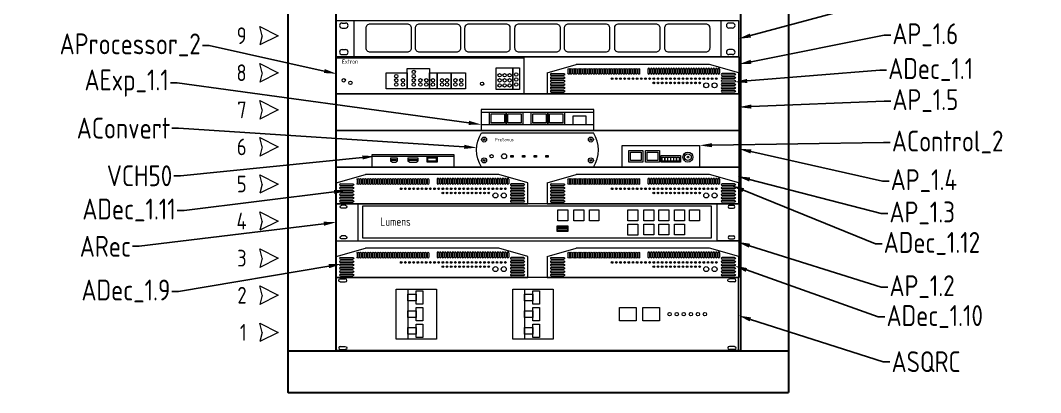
# Model space of a CAD drawing. Header units: millimetres. Extents: x -12727 to 3737, y -1743 to 2772.
# Drawn here: x 1002 to 2226, y 7 to 453 of the extents above; entities that cross this region are included whole.
import ezdxf
from ezdxf import colors
from ezdxf.entities.mleader import LeaderData, LeaderLine
from ezdxf.enums import TextEntityAlignment as Align
from ezdxf.math import Vec2, Vec3

# ---------------------------------------------------------------- set-up
doc = ezdxf.new("R2010")
doc.units = ezdxf.units.MM
doc.layers.get('0').update_dxf_attribs({"lineweight": 5})
doc.layers.add('-0', color=7, linetype='Continuous', lineweight=5)
doc.layers.add('Racks and units', color=7, linetype='Continuous', lineweight=5)
doc.styles.add('AMS_text_scale', font='GOST.TTF', dxfattribs={"width": 0.9})
doc.styles.add('Rack_unit_No', font='GOST.TTF', dxfattribs={"height": 10})
doc.styles.get("Standard").update_dxf_attribs({"font": 'GOST.TTF'})

# ---------------------------------------------------------------- blocks, each defined once
blk = doc.blocks.new('arrow_tic')
at = {"lineweight": 9}
for p, q in [((-25.7, 11.1), (-3.4, 0)), ((-22.6, 0), (-25.7, 11.1)), ((-3.4, 0), (-25.7, -11.1)), ((-22.6, 0), (-25.7, -11.1))]:
    blk.add_line(p, q, dxfattribs=at)
blk.add_point((66, -22.2))
blk = doc.blocks.new('Rack_wheel')
at = {"layer": 'Racks and units', "lineweight": 30}
for p, q in [((-27, -18), (-32, -13)), ((-27, -76), (-27, -18)), ((-19, -76), (-27, -76)), ((27, -76), (19, -76)), ((27, -18), (32, -13)), ((27, -18), (27, -76))]:
    blk.add_line(p, q, dxfattribs=at)
at = {"layer": 'Racks and units', "lineweight": 9}
blk.add_line((-27, -18), (27, -18), dxfattribs=at)
at = {"layer": 'Racks and units', "lineweight": 30}
for points in [[(-32, 0), (32, 0), (32, -13), (-32, -13)], [(-15, -25), (15, -25), (15, -98), (-15, -98)]]:
    blk.add_lwpolyline(points, close=True, dxfattribs=at)
blk.add_lwpolyline([(-19, -76), (-19, -22), (19, -22), (19, -76)], dxfattribs=at)
at = {"layer": 'Racks and units', "lineweight": 9}
for points in [[(-15, -72), (-19, -72), (-19, -52), (-15, -52)], [(19, -72), (15, -72), (15, -52), (19, -52)]]:
    blk.add_lwpolyline(points, close=True, dxfattribs=at)
blk = doc.blocks.new('*U61')
at = {"layer": 'Racks and units', "lineweight": 30}
for p, q in [((-24.1, 97.9), (-24.1, 1175.8)), ((-24.1, 1175.8), (575.9, 1175.8)), ((575.9, 1175.8), (575.9, 97.9)), ((-24.1, 1125.8), (575.9, 1125.8)), ((-24.1, 147.9), (575.9, 147.9)), ((-24.1, 97.9), (575.9, 97.9))]:
    blk.add_line(p, q, dxfattribs=at)
blk.add_lwpolyline([(33.4, 1125.8), (518.4, 1125.8), (518.4, 147.9), (33.4, 147.9)], close=True, dxfattribs=at)
for p in [(-32.7, 1103.6), (-32.7, 1059.1), (-32.7, 1014.7), (-32.7, 970.2), (-32.7, 925.8), (-32.7, 881.3), (-32.7, 836.9), (-32.7, 792.4), (-32.7, 748), (-32.7, 703.5), (-32.7, 659.1), (-32.7, 614.6), (-32.7, 570.2), (-32.7, 525.7), (-32.7, 481.3), (-32.7, 436.8), (-32.7, 392.4), (-32.7, 347.9), (-32.7, 303.5), (-32.7, 259), (-32.7, 214.6), (-32.7, 170.1)]:
    blk.add_blockref('arrow_tic', p)
at = {"layer": 'Racks and units', "xscale": 0.000166666666666669, "yscale": 0.000166666666666669, "zscale": 0.000166666666666669}
blk.add_blockref('Rack_wheel', (-24.1, 97.9), dxfattribs=at)
blk.add_blockref('Rack_wheel', (-24.1, 97.9), dxfattribs=at)
at = {"char_height": 20, "width": 92.84, "attachment_point": 6, "style": 'Rack_unit_No'}
for s, insert in [('22', (-74.1, 1103.6)), ('21', (-74.1, 1059.1)), ('20', (-74.1, 1014.7)), ('19', (-74.1, 970.2)), ('18', (-74.1, 925.8)), ('17', (-74.1, 881.3)), ('16', (-74.1, 836.9)), ('15', (-74.1, 792.4)), ('14', (-74.1, 748)), ('13', (-74.1, 703.5)), ('12', (-74.1, 659.1)), ('11', (-74.1, 614.6)), ('10', (-74.1, 570.2)), ('9', (-74.1, 525.7)), ('8', (-74.1, 481.3)), ('7', (-74.1, 436.8)), ('6', (-74.1, 392.4)), ('5', (-74.1, 347.9)), ('4', (-74.1, 303.5)), ('3', (-74.1, 259)), ('2', (-74.1, 214.6)), ('1', (-74.1, 170.1))]:
    blk.add_mtext(s, dxfattribs=dict(at, insert=insert))
at = {"layer": 'Racks and units', "style": 'AMS_text_scale'}
for tag, height, p in [('RACK_NAME', 40, (275.9, 1375.6)), ('RACK_DIMS', 30, (275.9, 1300.3)), ('RACK_ROOM', 30, (277.4, 1232.5))]:
    blk.add_attdef(tag, text='', height=height, dxfattribs=at).set_placement(p, align=Align.MIDDLE_CENTER)
blk = doc.blocks.new('*U6')
at = {"color": 0}
blk.add_circle((0, 0), 2, dxfattribs=at)
blk = doc.blocks.new('*U5')
at = {"color": 0, "linetype": 'ByBlock', "lineweight": -2, "transparency": 16777216}
for p in [(0, 0), (8.5, 0), (17, 0), (25.5, 0), (33.9, 0), (42.4, 0)]:
    blk.add_blockref('*U6', p, dxfattribs=at)
blk = doc.blocks.new('Секвенсор')
at = {"color": 0}
for p, q in [((0, 88), (0, 0)), ((482.6, 88), (0, 88)), ((4.9, 86.4), (10.9, 86.4)), ((477.7, 86.4), (471.7, 86.4)), ((482.6, 0), (482.6, 88)), ((4.9, 82.6), (10.9, 82.6)), ((86, 74), (86, 14)), ((226, 74), (226, 14)), ((477.7, 82.6), (471.7, 82.6)), ((0, 0), (482.6, 0)), ((4.9, 5.4), (10.9, 5.4)), ((4.9, 1.6), (10.9, 1.6)), ((477.7, 5.4), (471.7, 5.4)), ((477.7, 1.6), (471.7, 1.6))]:
    blk.add_line(p, q, dxfattribs=at)
for points in [[(72, 74), (120.4, 74), (120.4, 14), (72, 14)], [(212, 74), (260.4, 74), (260.4, 14), (212, 14)], [(86, 68), (96, 68), (96, 60), (86, 60)], [(96, 72), (104, 72), (104, 56), (96, 56)], [(226, 68), (236, 68), (236, 60), (226, 60)], [(236, 72), (244, 72), (244, 56), (236, 56)], [(96, 52), (104, 52), (104, 36), (96, 36)], [(236, 52), (244, 52), (244, 36), (236, 36)], [(340, 52), (360, 52), (360, 36), (340, 36)], [(368, 52), (388, 52), (388, 36), (368, 36)], [(86, 48), (96, 48), (96, 40), (86, 40)], [(226, 48), (236, 48), (236, 40), (226, 40)], [(86, 28), (96, 28), (96, 20), (86, 20)], [(96, 32), (104, 32), (104, 16), (96, 16)], [(226, 28), (236, 28), (236, 20), (226, 20)], [(236, 32), (244, 32), (244, 16), (236, 16)]]:
    blk.add_lwpolyline(points, close=True, dxfattribs=at)
at = {"color": 0, "extrusion": (0, 0, -1)}
for centre, start, end in [((-4.9, 84.5), 270, 90), ((-471.7, 84.5), 270, 90), ((-10.9, 3.5), 90, 270), ((-477.7, 3.5), 90, 270)]:
    blk.add_arc(centre, 1.88, start, end, dxfattribs=at)
at = {"color": 0}
for centre, start, end in [((10.9, 84.5), 270, 90), ((477.7, 84.5), 270, 90), ((4.9, 3.5), 90, 270), ((471.7, 3.5), 90, 270)]:
    blk.add_arc(centre, 1.88, start, end, dxfattribs=at)
blk.add_blockref('*U5', (400, 44), dxfattribs=at)
blk = doc.blocks.new('IPCP Pro 360Q xi')
at = {"color": 0}
for p, q in [((0, 43), (225, 43)), ((0, 0), (0, 43)), ((225, 43), (225, 0)), ((225, 0), (0, 0))]:
    blk.add_line(p, q, dxfattribs=at)
for points in [[(60, 25), (85, 25), (85, 6), (60, 6)], [(85, 30), (112, 30), (112, 6), (85, 6)], [(112, 25), (121, 25), (121, 6), (112, 6)], [(121, 25), (138, 25), (138, 6), (121, 6)], [(138, 25), (155, 25), (155, 6), (138, 6)], [(192, 31), (212, 31), (212, 5), (192, 5)], [(212, 31), (220, 31), (220, 5), (212, 5)]]:
    blk.add_lwpolyline(points, close=True, dxfattribs=at)
for centre in [(93, 26), (216, 23), (9, 16), (17, 13), (72, 21), (72, 16), (72, 11), (80, 16), (80, 11), (93, 21), (93, 16), (93, 11), (101, 16), (101, 11), (108, 16), (108, 11), (116, 16), (116, 11), (127, 16), (127, 11), (133, 16), (133, 11), (143, 16), (143, 11), (150, 16), (150, 11), (175, 12), (196, 22), (196, 16), (202, 22), (202, 16), (208, 22), (208, 16), (216, 17), (216, 11), (196, 10), (202, 10), (208, 10)]:
    blk.add_circle(centre, 2, dxfattribs=at)
at = {"color": 0, "insert": (7, 41), "char_height": 5, "width": 20, "attachment_point": 1}
blk.add_mtext('Extron', dxfattribs=at)
blk = doc.blocks.new('*U27')
at = {"color": 0}
blk.add_lwpolyline([(-1.5, 2.5), (1.5, 2.5), (1.5, -2.5), (-1.5, -2.5)], close=True, dxfattribs=at)
blk = doc.blocks.new('*U26')
at = {"color": 0, "linetype": 'ByBlock', "lineweight": -2, "transparency": 16777216}
for p in [(0, 0), (3.5, 0), (7, 0), (10.5, 0), (14, 0), (17.5, 0)]:
    blk.add_blockref('*U27', p, dxfattribs=at)
blk = doc.blocks.new('NHD-000-CTL')
at = {"color": 0}
for p, q in [((0, 0), (0, 26)), ((0, 26), (93, 26)), ((93, 26), (93, 0)), ((93, 0), (0, 0))]:
    blk.add_line(p, q, dxfattribs=at)
for points in [[(8, 20), (25, 20), (25, 6), (8, 6)], [(10, 18), (23, 18), (23, 8), (10, 8)], [(28, 20), (45, 20), (45, 6), (28, 6)], [(30, 18), (43, 18), (43, 8), (30, 8)], [(47, 14), (70, 14), (70, 6), (47, 6)]]:
    blk.add_lwpolyline(points, close=True, dxfattribs=at)
for radius in [6, 4, 1]:
    blk.add_circle((79, 12), radius, dxfattribs=at)
blk.add_blockref('*U26', (49.5, 9.5), dxfattribs=at)
blk = doc.blocks.new('Расширитель портов')
at = {"color": 0}
for p, q in [((135, 25), (0, 25)), ((0, 25), (0, 0)), ((135, 0), (135, 25)), ((0, 22), (135, 22)), ((0, 7), (135, 7)), ((0, 0), (135, 0))]:
    blk.add_line(p, q, dxfattribs=at)
for points in [[(10, 22), (30, 22), (30, 7), (10, 7)], [(12, 20), (28, 20), (28, 9), (12, 9)], [(30, 22), (50, 22), (50, 7), (30, 7)], [(32, 20), (48, 20), (48, 9), (32, 9)], [(60, 22), (80, 22), (80, 7), (60, 7)], [(62, 20), (78, 20), (78, 9), (62, 9)], [(80, 22), (100, 22), (100, 7), (80, 7)], [(82, 20), (98, 20), (98, 9), (82, 9)], [(110, 7), (126, 7), (126, 17), (110, 17)]]:
    blk.add_lwpolyline(points, close=True, dxfattribs=at)
blk = doc.blocks.new('Конвертер')
at = {"color": 0}
for p, q in [((0, 41), (134, 41)), ((0, 0), (134, 0))]:
    blk.add_line(p, q, dxfattribs=at)
for points in [[(35, 14), (38, 14), (38, 12), (35, 12)], [(49, 14), (52, 14), (52, 12), (49, 12)], [(63, 14), (66, 14), (66, 12), (63, 12)], [(77, 14), (80, 14), (80, 12), (77, 12)]]:
    blk.add_lwpolyline(points, close=True, dxfattribs=at)
for centre, radius in [((3, 33), 3), ((3, 33), 1), ((131, 33), 3), ((131, 33), 1), ((12, 13), 2), ((27, 13), 3), ((3, 8), 3), ((3, 8), 1), ((131, 8), 3), ((131, 8), 1)]:
    blk.add_circle(centre, radius, dxfattribs=at)
at = {"color": 0, "extrusion": (0, 0, -1)}
blk.add_arc((-32, 20.5), 38, 327.3554, 32.6446, dxfattribs=at)
at = {"color": 0}
blk.add_arc((102, 20.5), 38, 327.3554, 32.6446, dxfattribs=at)
at = {"color": 0, "insert": (16, 35), "char_height": 4, "width": 20, "attachment_point": 1}
blk.add_mtext('PreSonus', dxfattribs=at)
blk = doc.blocks.new('УСтройство коммутации')
at = {"color": 0}
for p, q in [((0, 13), (98, 13)), ((22, 11), (22, 7)), ((22, 11), (30, 11)), ((24, 6), (22, 7)), ((24, 6), (28, 6)), ((28, 6), (30, 7)), ((30, 11), (30, 7)), ((43, 11), (43, 7)), ((43, 11), (55, 11)), ((45, 6), (43, 7)), ((45, 6), (53, 6)), ((53, 6), (55, 7)), ((55, 11), (55, 7))]:
    blk.add_line(p, q, dxfattribs=at)
for points in [[(0, 15), (98, 15), (98, 0), (0, 0)], [(23, 9), (29, 9), (29, 8), (23, 8)], [(44, 9), (54, 9), (54, 8), (44, 8)], [(66, 12), (78, 12), (78, 6), (66, 6)], [(67, 11), (77, 11), (77, 7), (67, 7)]]:
    blk.add_lwpolyline(points, close=True, dxfattribs=at)
blk = doc.blocks.new('LC-200')
at = {"color": 0}
for p, q in [((26, 44.3), (0, 44.3)), ((0, 44.3), (0, 0)), ((11, 42.5), (6.5, 42.5)), ((11, 39), (6.5, 39)), ((457, 44.3), (26, 44.3)), ((26, 44.3), (26, 0)), ((457, 0), (457, 44.3)), ((457, 44.3), (483, 44.3)), ((472, 42.5), (476.5, 42.5)), ((472, 39), (476.5, 39)), ((483, 44.3), (483, 0)), ((0, 0), (26, 0)), ((11, 5.7), (6.5, 5.7)), ((11, 2.2), (6.5, 2.2)), ((26, 0), (457, 0)), ((483, 0), (457, 0)), ((472, 5.7), (476.5, 5.7)), ((472, 2.2), (476.5, 2.2))]:
    blk.add_line(p, q, dxfattribs=at)
for points in [[(32, 42), (450, 42), (450, 3), (32, 3)], [(266, 37), (278, 37), (278, 24), (266, 24)], [(285, 37), (297, 37), (297, 24), (285, 24)], [(304, 37), (315, 37), (315, 24), (304, 24)], [(350, 37), (362, 37), (362, 24), (350, 24)], [(369, 37), (381, 37), (381, 24), (369, 24)], [(387, 37), (399, 37), (399, 24), (387, 24)], [(406, 37), (418, 37), (418, 24), (406, 24)], [(424, 37), (436, 37), (436, 24), (424, 24)], [(265, 18), (278, 18), (278, 11), (265, 11)], [(266, 17), (277, 17), (277, 12), (266, 12)], [(267, 16), (276, 16), (276, 14), (267, 14)], [(350, 19.73), (362, 19.73), (362, 6.73), (350, 6.73)], [(369, 20), (381, 20), (381, 7), (369, 7)], [(387, 20), (399, 20), (399, 7), (387, 7)], [(406, 20), (418, 20), (418, 7), (406, 7)]]:
    blk.add_lwpolyline(points, close=True, dxfattribs=at)
at = {"color": 0, "extrusion": (0, 0, -1)}
for centre, start, end in [((-6.5, 40.75), 270, 90), ((-11, 40.75), 90, 270), ((-6.5, 3.95), 270, 90), ((-11, 3.95), 90, 270)]:
    blk.add_arc(centre, 1.75, start, end, dxfattribs=at)
at = {"color": 0}
for centre, start, end in [((472, 40.75), 90, 270), ((476.5, 40.75), 270, 90), ((472, 3.95), 90, 270), ((476.5, 3.95), 270, 90)]:
    blk.add_arc(centre, 1.75, start, end, dxfattribs=at)
at = {"color": 0, "insert": (53, 28), "char_height": 10, "width": 41, "attachment_point": 1}
blk.add_mtext('Lumens', dxfattribs=at)
blk = doc.blocks.new('*U14')
at = {"color": 0}
for p, q in [((-7.5, 1), (7.5, 1)), ((-7.5, -1), (7.5, -1))]:
    blk.add_line(p, q, dxfattribs=at)
blk.add_arc((-7.5, 0), 1, 90, 270, dxfattribs=at)
at = {"color": 0, "extrusion": (0, 0, -1)}
blk.add_arc((-7.5, 0), 1, 90, 270, dxfattribs=at)
blk = doc.blocks.new('*U13')
at = {"color": 0, "linetype": 'ByBlock', "lineweight": -2, "transparency": 16777216}
for p in [(0, 20), (0, 16), (0, 12), (0, 8), (0, 4), (0, 0)]:
    blk.add_blockref('*U14', p, dxfattribs=at)
blk = doc.blocks.new('*U16')
at = {"color": 0}
for p, q in [((-7.5, 1), (7.5, 1)), ((-7.5, -1), (7.5, -1))]:
    blk.add_line(p, q, dxfattribs=at)
blk.add_arc((-7.5, 0), 1, 90, 270, dxfattribs=at)
at = {"color": 0, "extrusion": (0, 0, -1)}
blk.add_arc((-7.5, 0), 1, 90, 270, dxfattribs=at)
blk = doc.blocks.new('*U15')
at = {"color": 0, "linetype": 'ByBlock', "lineweight": -2, "transparency": 16777216}
for p in [(0, 20), (0, 16), (0, 12), (0, 8), (0, 4), (0, 0)]:
    blk.add_blockref('*U16', p, dxfattribs=at)
blk = doc.blocks.new('*U18')
at = {"color": 0}
for p, q in [((-1, 2.5), (-1, -2.5)), ((1, 2.5), (1, -2.5))]:
    blk.add_line(p, q, dxfattribs=at)
at = {"color": 0, "extrusion": (0, 0, -1)}
for centre, start, end in [((0, 2.5), 0, 180), ((0, -2.5), 180, 0)]:
    blk.add_arc(centre, 1, start, end, dxfattribs=at)
blk = doc.blocks.new('*U17')
at = {"color": 0, "linetype": 'ByBlock', "lineweight": -2, "transparency": 16777216}
for p in [(0, 0), (3, 0), (6, 0), (9, 0), (12, 0), (15, 0), (18, 0), (21, 0), (24, 0), (27, 0), (30, 0), (33, 0), (36, 0), (39, 0), (42, 0), (45, 0), (48, 0), (51, 0), (54, 0), (57, 0), (60, 0), (63, 0), (66, 0), (69, 0), (72, 0), (75, 0), (78, 0), (81, 0), (84, 0)]:
    blk.add_blockref('*U18', p, dxfattribs=at)
blk = doc.blocks.new('*U20')
at = {"color": 0}
for p, q in [((-1, 2.5), (-1, -2.5)), ((1, 2.5), (1, -2.5))]:
    blk.add_line(p, q, dxfattribs=at)
at = {"color": 0, "extrusion": (0, 0, -1)}
for centre, start, end in [((0, 2.5), 0, 180), ((0, -2.5), 180, 0)]:
    blk.add_arc(centre, 1, start, end, dxfattribs=at)
blk = doc.blocks.new('*U19')
at = {"color": 0, "linetype": 'ByBlock', "lineweight": -2, "transparency": 16777216}
for p in [(0, 0), (3, 0), (6, 0), (9, 0), (12, 0), (15, 0), (18, 0), (21, 0), (24, 0), (27, 0), (30, 0), (33, 0), (36, 0), (39, 0), (42, 0), (45, 0), (48, 0), (51, 0), (54, 0), (57, 0), (60, 0), (63, 0), (66, 0), (69, 0), (72, 0), (75, 0), (78, 0), (81, 0), (84, 0)]:
    blk.add_blockref('*U20', p, dxfattribs=at)
blk = doc.blocks.new('*U22')
at = {"color": 0}
blk.add_circle((0, 0), 1, dxfattribs=at)
blk = doc.blocks.new('*U21')
at = {"color": 0, "linetype": 'ByBlock', "lineweight": -2, "transparency": 16777216}
for p in [(0, 0), (5, 0), (10, 0), (15, 0), (20, 0), (25, 0), (30, 0), (35, 0), (40, 0), (45, 0), (50, 0), (55, 0), (60, 0), (65, 0), (70, 0), (75, 0), (80, 0), (85, 0), (90, 0), (95, 0), (100, 0), (105, 0), (110, 0), (115, 0), (120, 0), (125, 0)]:
    blk.add_blockref('*U22', p, dxfattribs=at)
blk = doc.blocks.new('*U24')
at = {"color": 0}
blk.add_circle((0, 0), 1, dxfattribs=at)
blk = doc.blocks.new('*U23')
at = {"color": 0, "linetype": 'ByBlock', "lineweight": -2, "transparency": 16777216}
for p in [(0, 0), (5, 0), (10, 0), (15, 0), (20, 0), (25, 0), (30, 0), (35, 0), (40, 0), (45, 0), (50, 0), (55, 0)]:
    blk.add_blockref('*U24', p, dxfattribs=at)
blk = doc.blocks.new('Энкодер')
at = {"color": 0, "lineweight": 5}
for p, q in [((0, 25), (35, 35)), ((0, 25), (0, 0)), ((195, 35), (35, 35)), ((230, 25), (195, 35)), ((230, 0), (230, 25)), ((0, 0), (230, 0))]:
    blk.add_line(p, q, dxfattribs=at)
for centre in [(191, 10), (201, 10)]:
    blk.add_circle(centre, 3, dxfattribs=at)
for name, p in [('*U17', (26, 26.7)), ('*U13', (12.5, 3)), ('*U21', (78, 18)), ('*U23', (128, 13))]:
    blk.add_blockref(name, p, dxfattribs=at)
at = {"color": 0, "lineweight": 5, "xscale": -1}
for name, p in [('*U19', (206, 27)), ('*U15', (217.5, 3))]:
    blk.add_blockref(name, p, dxfattribs=at)
blk = doc.blocks.new('Кабельный органайзер')
at = {"layer": '-0', "lineweight": 15}
for p, q in [((0, 43.6), (482.5, 43.6)), ((0, 0), (0, 43.6)), ((7, 40.7), (11.3, 40.7)), ((21, 43.6), (21, 0)), ((21.2, 43.6), (21.2, 0)), ((461.3, 43.6), (461.3, 0)), ((461.5, 43.6), (461.5, 0)), ((475.5, 40.7), (471.2, 40.7)), ((482.5, 43.6), (482.5, 0)), ((7, 34.7), (11.3, 34.7)), ((475.5, 34.7), (471.2, 34.7)), ((482.5, 0), (0, 0)), ((7, 8.9), (11.3, 8.9)), ((7, 2.9), (11.3, 2.9)), ((475.5, 8.9), (471.2, 8.9)), ((475.5, 2.9), (471.2, 2.9))]:
    blk.add_line(p, q, dxfattribs=at)
for centre, radius, start, end in [((7, 37.7), 3.01, 90, 270), ((11.3, 37.7), 3, 270, 90), ((471.2, 37.7), 3, 90, 270), ((475.5, 37.7), 3.01, 270, 90), ((7, 5.9), 3, 90, 270), ((11.3, 5.9), 3, 270, 90), ((471.2, 5.9), 3, 90, 270), ((475.5, 5.9), 3, 270, 90)]:
    blk.add_arc(centre, radius, start, end, dxfattribs=at)
for points in [[(40.9, 39.8), (85, 39.8, -0.414214), (90, 34.8), (90, 10.6, -0.414214), (85, 5.6), (40.9, 5.6, -0.414214), (35.9, 10.6), (35.9, 34.8, -0.414214)], [(100.1, 39.8), (144.1, 39.8, -0.414214), (149.1, 34.8), (149.1, 10.6, -0.414214), (144.1, 5.6), (100.1, 5.6, -0.414214), (95.1, 10.6), (95.1, 34.8, -0.414214)], [(159.5, 39.8), (203.5, 39.8, -0.414214), (208.5, 34.8), (208.5, 10.6, -0.414214), (203.5, 5.6), (159.5, 5.6, -0.414214), (154.5, 10.6), (154.5, 34.8, -0.414214)], [(219.5, 39.8), (263.6, 39.8, -0.414214), (268.6, 34.8), (268.6, 10.6, -0.414214), (263.6, 5.6), (219.5, 5.6, -0.414214), (214.5, 10.6), (214.5, 34.8, -0.414214)], [(278.9, 39.8), (323, 39.8, -0.414214), (328, 34.8), (328, 10.6, -0.414214), (323, 5.6), (278.9, 5.6, -0.414214), (273.9, 10.6), (273.9, 34.8, -0.414214)], [(339.1, 39.8), (383.2, 39.8, -0.414214), (388.2, 34.8), (388.2, 10.6, -0.414214), (383.2, 5.6), (339.1, 5.6, -0.414214), (334.1, 10.6), (334.1, 34.8, -0.414214)], [(399.1, 39.8), (443.1, 39.8, -0.414214), (448.1, 34.8), (448.1, 10.6, -0.414214), (443.1, 5.6), (399.1, 5.6, -0.414214), (394.1, 10.6), (394.1, 34.8, -0.414214)]]:
    blk.add_lwpolyline(points, format="xyb", close=True)

msp = doc.modelspace()

# ---------------------------------------------------------------- linework, layer by layer
at = {"color": 0, "extrusion": (0, 0, -1)}
for points in [[(-1380.5, 408.9), (-1863.5, 408.9), (-1863.5, 364.9), (-1380.5, 364.9)], [(-1380.5, 364.9), (-1863.5, 364.9), (-1863.5, 320.9), (-1380.5, 320.9)], [(-1380.5, 320.9), (-1863.5, 320.9), (-1863.5, 276.9), (-1380.5, 276.9)], [(-1380.5, 276.9), (-1863.5, 276.9), (-1863.5, 232.9), (-1380.5, 232.9)], [(-1380.5, 188.6), (-1863.5, 188.6), (-1863.5, 144.6), (-1380.5, 144.6)]]:
    msp.add_lwpolyline(points, close=True, dxfattribs=at)

# ---------------------------------------------------------------- block references
msp.add_blockref('*U61', (1347.1, -91.3)).add_auto_attribs({'RACK_NAME': 'Rack_1 (вид спереди)', 'RACK_ROOM': 'Пом. 6А.08 (Техническое помещение)', 'RACK_DIMS': 'ЦМО ШТК-М-42.6.6-1ААА'})
at = {"color": 0}
for name, p in [('Кабельный органайзер', (1380.5, 408.9)), ('IPCP Pro 360Q xi', (1380.5, 364.9)), ('Энкодер', (1633.5, 364.9)), ('Расширитель портов', (1554.5, 320.9)), ('Конвертер', (1555, 276.9)), ('NHD-000-CTL', (1723.5, 276.9)), ('УСтройство коммутации', (1423.5, 276.9)), ('Энкодер', (1380.5, 232.9)), ('Энкодер', (1633.5, 232.9)), ('LC-200', (1380.5, 188.6)), ('Энкодер', (1380.5, 144.6)), ('Энкодер', (1633.5, 144.6)), ('Секвенсор', (1380.5, 56.6))]:
    msp.add_blockref(name, p, dxfattribs=at)

# ---------------------------------------------------------------- leaders
ml = msp.add_multileader_mtext('Standard', dxfattribs=at)
ml.set_content('ACO_1')
ml.set_leader_properties()
ml.build(insert=Vec2(0, 0))
ml.multileader.update_dxf_attribs({"arrow_head_size": 15})
ctx = ml.context
ctx.base_point, ctx.char_height, ctx.arrow_head_size, ctx.plane_origin = Vec3(2045.3, 477.6), 25, 15, Vec3(1865, 427.4)
notes = []
notes.append((ctx, [(0, (1, 1, 0), (2037.3, 477.6), (1, 0), 8, [(0, [(1863, 430.7)], 0, [])])]))
ctx.mtext.insert, ctx.mtext.flow_direction = Vec3(2047.3, 491.9), 5
ml = msp.add_multileader_mtext('Standard', dxfattribs=at)
ml.set_content('AP_1.6')
ml.set_leader_properties()
ml.build(insert=Vec2(0, 0))
ml.multileader.update_dxf_attribs({"arrow_head_size": 15})
ctx = ml.context
ctx.base_point, ctx.char_height, ctx.arrow_head_size, ctx.plane_origin = Vec3(2045.8, 434.9), 25, 15, Vec3(1865.5, 396.9)
notes.append((ctx, [(0, (1, 1, 0), (2037.8, 434.9), (1, 0), 8, [(0, [(1863.5, 400.2)], 0, [])])]))
ctx.mtext.insert, ctx.mtext.flow_direction = Vec3(2047.8, 449.2), 5
ml = msp.add_multileader_mtext('Standard', dxfattribs=at)
ml.set_content('AProcessor_2')
ml.set_leader_properties()
ml.build(insert=Vec2(0, 0))
ml.multileader.update_dxf_attribs({"arrow_head_size": 15})
ctx = ml.context
ctx.base_point, ctx.char_height, ctx.arrow_head_size, ctx.plane_origin = Vec3(1044.4, 422.8), 25, 15, Vec3(1380.9, 388.8)
ctx.text_align_type = 2
notes.append((ctx, [(0, (1, 1, 0), (1228, 422.8), (-1, 0), 8, [(0, [(1380.9, 388.8)], 0, [])])]))
ctx.mtext.insert, ctx.mtext.alignment, ctx.mtext.flow_direction = Vec3(1218, 437.1), 3, 5
ml = msp.add_multileader_mtext('Standard', dxfattribs=at)
ml.set_content('ADec_1.1')
ml.set_leader_properties()
ml.build(insert=Vec2(0, 0))
ml.multileader.update_dxf_attribs({"arrow_head_size": 15})
ctx = ml.context
ctx.base_point, ctx.char_height, ctx.arrow_head_size, ctx.plane_origin = Vec3(2040.8, 393.2), 25, 15, Vec3(1860.5, 375.6)
notes.append((ctx, [(0, (1, 1, 0), (2032.8, 393.2), (1, 0), 8, [(0, [(1858.5, 378.9)], 0, [])])]))
ctx.mtext.insert, ctx.mtext.flow_direction = Vec3(2042.8, 407.5), 5
ml = msp.add_multileader_mtext('Standard', dxfattribs=at)
ml.set_content('AExp_1.1')
ml.set_leader_properties()
ml.build(insert=Vec2(0, 0))
ml.multileader.update_dxf_attribs({"arrow_head_size": 15})
ctx = ml.context
ctx.base_point, ctx.char_height, ctx.arrow_head_size, ctx.plane_origin = Vec3(1080.3, 377.8), 25, 15, Vec3(1443.1, 335.8)
ctx.text_align_type = 2
notes.append((ctx, [(0, (1, 1, 0), (1189.6, 377.8), (-1, 0), 8, [(0, [(1554.5, 327.9)], 0, [])])]))
ctx.mtext.insert, ctx.mtext.alignment, ctx.mtext.flow_direction = Vec3(1179.6, 393.9), 3, 5
ml = msp.add_multileader_mtext('Standard', dxfattribs=at)
ml.set_content('AP_1.5')
ml.set_leader_properties()
ml.build(insert=Vec2(0, 0))
ml.multileader.update_dxf_attribs({"arrow_head_size": 15})
ctx = ml.context
ctx.base_point, ctx.char_height, ctx.arrow_head_size, ctx.plane_origin = Vec3(2045.8, 356.1), 25, 15, Vec3(1865.5, 345.5)
notes.append((ctx, [(0, (1, 1, 0), (2037.8, 356.1), (1, 0), 8, [(0, [(1863.5, 348.8)], 0, [])])]))
ctx.mtext.insert, ctx.mtext.flow_direction = Vec3(2047.8, 370.3), 5
ml = msp.add_multileader_mtext('Standard', dxfattribs=at)
ml.set_content('AConvert')
ml.set_leader_properties()
ml.build(insert=Vec2(0, 0))
ml.multileader.update_dxf_attribs({"arrow_head_size": 15})
ctx = ml.context
ctx.base_point, ctx.char_height, ctx.arrow_head_size, ctx.plane_origin = Vec3(1070.6, 323.6), 25, 15, Vec3(1549.1, 300.2)
ctx.text_align_type = 2
notes.append((ctx, [(0, (1, 1, 0), (1191.5, 323.6), (-1, 0), 8, [(0, [(1549.1, 300.2)], 0, [])])]))
ctx.mtext.insert, ctx.mtext.alignment, ctx.mtext.flow_direction = Vec3(1181.5, 336.1), 3, 5
ml = msp.add_multileader_mtext('Standard', dxfattribs=at)
ml.set_content('AControl_2')
ml.set_leader_properties()
ml.build(insert=Vec2(0, 0))
ml.multileader.update_dxf_attribs({"arrow_head_size": 15})
ctx = ml.context
ctx.base_point, ctx.char_height, ctx.arrow_head_size, ctx.plane_origin = Vec3(2045.2, 306.4), 25, 15, Vec3(1816.5, 302.9)
notes.append((ctx, [(0, (1, 1, 0), (2037.2, 306.4), (1, 0), 8, [(0, [(1816.5, 302.9)], 0, [])])]))
ctx.mtext.insert, ctx.mtext.flow_direction = Vec3(2047.2, 320.6), 5
ml = msp.add_multileader_mtext('Standard', dxfattribs=at)
ml.set_content('AP_1.4')
ml.set_leader_properties()
ml.build(insert=Vec2(0, 0))
ml.multileader.update_dxf_attribs({"arrow_head_size": 15})
ctx = ml.context
ctx.base_point, ctx.char_height, ctx.arrow_head_size, ctx.plane_origin = Vec3(2043.8, 260), 25, 15, Vec3(1863.5, 306.4)
notes.append((ctx, [(0, (1, 1, 0), (2035.8, 260), (1, 0), 8, [(0, [(1863.5, 298.9)], 0, [])])]))
ctx.mtext.insert, ctx.mtext.flow_direction = Vec3(2045.8, 274.3), 5
ml = msp.add_multileader_mtext('Standard', dxfattribs=at)
ml.set_content('VCH50')
ml.set_leader_properties()
ml.build(insert=Vec2(0, 0))
ml.multileader.update_dxf_attribs({"arrow_head_size": 15})
ctx = ml.context
ctx.base_point, ctx.char_height, ctx.arrow_head_size, ctx.plane_origin = Vec3(1106.8, 266.5), 25, 15, Vec3(1426.9, 289.9)
ctx.text_align_type = 2
notes.append((ctx, [(0, (1, 1, 0), (1193.8, 266.5), (-1, 0), 8, [(0, [(1426.9, 289.9)], 0, [])])]))
ctx.mtext.insert, ctx.mtext.alignment, ctx.mtext.flow_direction = Vec3(1183.8, 279), 3, 5
ml = msp.add_multileader_mtext('Standard', dxfattribs=at)
ml.set_content('AP_1.3')
ml.set_leader_properties()
ml.build(insert=Vec2(0, 0))
ml.multileader.update_dxf_attribs({"arrow_head_size": 15})
ctx = ml.context
ctx.base_point, ctx.char_height, ctx.arrow_head_size, ctx.plane_origin = Vec3(2042.3, 221.3), 25, 15, Vec3(1862, 273.3)
notes.append((ctx, [(0, (1, 1, 0), (2034.3, 221.3), (1, 0), 8, [(0, [(1862, 265.8)], 0, [])])]))
ctx.mtext.insert, ctx.mtext.flow_direction = Vec3(2044.3, 235.6), 5
ml = msp.add_multileader_mtext('Standard', dxfattribs=at)
ml.set_content('ADec_1.11')
ml.set_leader_properties()
ml.build(insert=Vec2(0, 0))
ml.multileader.update_dxf_attribs({"arrow_head_size": 15})
ctx = ml.context
ctx.base_point, ctx.char_height, ctx.arrow_head_size, ctx.plane_origin = Vec3(1091.1, 224.8), 25, 15, Vec3(1393, 248.9)
ctx.text_align_type = 2
notes.append((ctx, [(0, (1, 1, 0), (1197.9, 224.8), (-1, 0), 8, [(0, [(1393, 248.9)], 0, [])])]))
ctx.mtext.insert, ctx.mtext.alignment, ctx.mtext.flow_direction = Vec3(1187.9, 239.1), 3, 5
ml = msp.add_multileader_mtext('Standard', dxfattribs=at)
ml.set_content('ADec_1.12')
ml.set_leader_properties()
ml.build(insert=Vec2(0, 0))
ml.multileader.update_dxf_attribs({"arrow_head_size": 15})
ctx = ml.context
ctx.base_point, ctx.char_height, ctx.arrow_head_size, ctx.plane_origin = Vec3(2035.4, 184.8), 25, 15, Vec3(1855.1, 254.9)
notes.append((ctx, [(0, (1, 1, 0), (2027.4, 184.8), (1, 0), 8, [(0, [(1855.1, 254.9)], 0, [])])]))
ctx.mtext.insert, ctx.mtext.flow_direction = Vec3(2037.4, 199.1), 5
ml = msp.add_multileader_mtext('Standard', dxfattribs=at)
ml.set_content('ARec')
ml.set_leader_properties()
ml.build(insert=Vec2(0, 0))
ml.multileader.update_dxf_attribs({"arrow_head_size": 15})
ctx = ml.context
ctx.base_point, ctx.char_height, ctx.arrow_head_size, ctx.plane_origin = Vec3(1073.3, 182), 25, 15, Vec3(895.6, 248.5)
ctx.text_align_type = 2
notes.append((ctx, [(0, (1, 1, 0), (1144.2, 182), (-1, 0), 8, [(0, [(1380.5, 210.8)], 0, [])])]))
ctx.mtext.insert, ctx.mtext.alignment, ctx.mtext.flow_direction = Vec3(1134.2, 194.5), 3, 5
ml = msp.add_multileader_mtext('Standard', dxfattribs=at)
ml.set_content('AP_1.2')
ml.set_leader_properties()
ml.build(insert=Vec2(0, 0))
ml.multileader.update_dxf_attribs({"arrow_head_size": 15})
ctx = ml.context
ctx.base_point, ctx.char_height, ctx.arrow_head_size, ctx.plane_origin = Vec3(2042.3, 132.9), 25, 15, Vec3(1862, 187.2)
notes.append((ctx, [(0, (1, 1, 0), (2034.3, 132.9), (1, 0), 8, [(0, [(1862, 187.2)], 0, [])])]))
ctx.mtext.insert, ctx.mtext.flow_direction = Vec3(2044.3, 147.2), 5
ml = msp.add_multileader_mtext('Standard', dxfattribs=at)
ml.set_content('ADec_1.9')
ml.set_leader_properties()
ml.build(insert=Vec2(0, 0))
ml.multileader.update_dxf_attribs({"arrow_head_size": 15})
ctx = ml.context
ctx.base_point, ctx.char_height, ctx.arrow_head_size, ctx.plane_origin = Vec3(1084.7, 127.8), 25, 15, Vec3(1386.5, 160.6)
ctx.text_align_type = 2
notes.append((ctx, [(0, (1, 1, 0), (1191.5, 127.8), (-1, 0), 8, [(0, [(1386.5, 160.6)], 0, [])])]))
ctx.mtext.insert, ctx.mtext.alignment, ctx.mtext.flow_direction = Vec3(1181.5, 142), 3, 5
ml = msp.add_multileader_mtext('Standard', dxfattribs=at)
ml.set_content('ADec_1.10')
ml.set_leader_properties()
ml.build(insert=Vec2(0, 0))
ml.multileader.update_dxf_attribs({"arrow_head_size": 15})
ctx = ml.context
ctx.base_point, ctx.char_height, ctx.arrow_head_size, ctx.plane_origin = Vec3(2038.8, 97.2), 25, 15, Vec3(1858.5, 158.6)
notes.append((ctx, [(0, (1, 1, 0), (2030.8, 97.2), (1, 0), 8, [(0, [(1858.5, 158.6)], 0, [])])]))
ctx.mtext.insert, ctx.mtext.flow_direction = Vec3(2040.8, 111.4), 5
ml = msp.add_multileader_mtext('Standard', dxfattribs=at)
ml.set_content('ASQRC')
ml.set_leader_properties()
ml.build(insert=Vec2(0, 0))
ml.multileader.update_dxf_attribs({"arrow_head_size": 15})
ctx = ml.context
ctx.base_point, ctx.char_height, ctx.arrow_head_size, ctx.plane_origin = Vec3(2044.8, 43.6), 25, 15, Vec3(1864.5, 100.6)
notes.append((ctx, [(0, (1, 1, 0), (2036.8, 43.6), (1, 0), 8, [(0, [(1863.1, 98.9)], 0, [])])]))
ctx.mtext.insert, ctx.mtext.flow_direction = Vec3(2046.8, 56.1), 5
for ctx, leaders in notes:
    for number, flags, end, landing, length, lines in leaders:
        leader = LeaderData()
        leader.index, (leader.has_last_leader_line, leader.has_dogleg_vector, leader.attachment_direction) = number, flags
        leader.last_leader_point, leader.dogleg_vector, leader.dogleg_length = Vec3(end), Vec3(landing), length
        for number, points, colour, breaks in lines:
            line = LeaderLine()
            line.index, line.vertices, line.color, line.breaks = number, Vec3.list(points), colors.encode_raw_color(colour), breaks
            leader.lines.append(line)
        ctx.leaders.append(leader)

doc.saveas('drawing.dxf')
